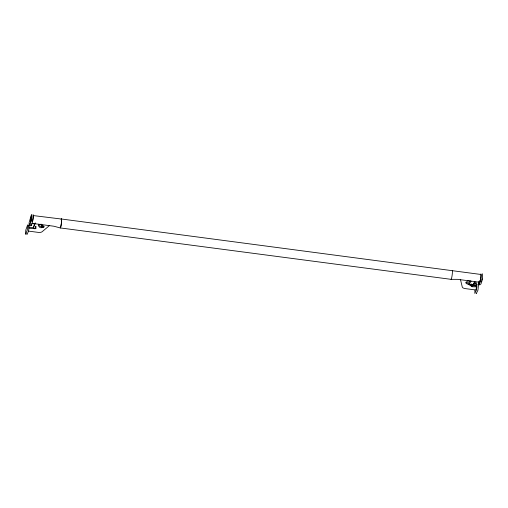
<?xml version="1.0" encoding="UTF-8"?>
<svg xmlns="http://www.w3.org/2000/svg" width="508" height="508" viewBox="0 0 508 508"><rect width="100%" height="100%" fill="white"/><g stroke="black" fill="none" stroke-linecap="round" stroke-linejoin="round"><path stroke-width="0.76" d="M480.568 284.62C481.895 282.238 483.114 277.07 482.321 273.761M474.955 290.17L474.796 293.395L476.485 289.998L476.968 284.016L476.167 285.966M31.344 224.187C30.309 230.632 34.69 215.081 32.995 214.605M35.579 227.26L35.16 226.797L36.303 226.949L35.579 227.26L35.662 226.231M478.492 281.578L478.326 284.836C480.701 278.771 477.431 290.176 480.454 280.861C480.651 280.054 482.016 271.062 480.333 274.822M460.515 279.692L462.299 287.09A3.74 1.486 4.6 0 0 465.417 288.62L475.679 289.966L476.841 287.153C476.472 286.302 469.716 287.49 471.214 285.801L473.056 285.985L474.91 281.483M28.575 226.358L29.108 225.063L28.632 231.038L26.937 234.436L26.873 234.042M34.963 223.209L33.376 227.063L33.839 227.355M35.414 222.949L33.293 228.092L35.084 228.384L35.141 228.778L28.981 228.194L29.064 227.171L33.636 227.774M42.488 225.387L41.802 226.644L39.865 226.346M473.666 283.674L474.459 281.743M475.71 284.537L475.444 284.969L469.17 283.966M49.46 225.577L42.075 231.769A3.74 1.486 4.6 0 1 38.081 232.366L28.556 231.108M470.833 281.026L468.573 282.315M38.983 224.225L38.754 224.352C37.776 225.914 39.98 228.365 41.72 227.673L42.412 226.308L41.097 224.536M468.49 283.337C469.094 283.153 472.059 281.775 470.618 280.981M43.377 226.644L43.745 226.479L43.396 226.631L43.688 226.924L40.608 224.815M473.754 283.991L475.799 283.172M467.874 282.689L466.274 282.689L465.836 282.232M467.792 283.712C464.039 284.715 466.871 279.997 469.329 280.81M41.732 227.667L43.688 227.355L44.24 226.651L40.945 224.104M31.864 223.329L53.95 226.238L60.185 227.921L451.002 279.33L457.645 279.343L479.723 282.251A3.962 0.464 -82.5 0 0 480.689 278.841A3.962 0.464 -82.5 0 0 480.854 274.46L61.474 219.005M61.468 219.043L32.995 215.538A3.962 0.464 -82.5 0 1 32.493 221.806M33.115 223.761L34.671 223.958M475.736 282.385L476.587 283.299M472.345 285.528L476.923 286.125M475.139 285.712L468.789 284.651M475.685 283.07L476.06 283.21M468.859 283.845L471.024 284.645M467.684 284.207L470.706 285.318M479.444 281.915L479.723 282.251M38.532 224.307L39.535 225.838M476.199 293.192L476.269 293.586L477.958 290.189L478.511 284.455M479.736 284.626L479.8 285.026M30.404 225.476L30.467 225.876M61.157 219.354A4.515 0.527 -82.5 0 1 61.43 222.879A4.515 0.527 -82.5 0 1 60.185 227.921A4.515 0.527 -82.5 0 0 61.436 222.841A4.515 0.527 -82.5 0 0 61.163 219.323M452.291 270.453A4.515 0.527 -82.5 0 1 452.101 275.457A4.515 0.527 -82.5 0 1 451.002 279.33M480.308 280.575A3.454 0.4 -82.5 0 1 479.8 281.756M480.739 277.273A2.8 0.324 -82.5 0 1 480.581 278.695M480.092 280.911A2.8 0.324 -82.5 0 1 479.812 280.562M482.048 278.892A2.8 0.324 -82.5 0 1 481.813 280.226M481.565 281.102A2.8 0.324 -82.5 0 1 481.368 281.299M26.054 233.248L27.318 230.048L27.642 224.866L25.806 230.035L25.463 234.239L26.054 233.248M29.769 225.273L31.394 220.205L31.801 216.23L31.521 214.414L29.166 222.428L29 225.685L29.858 223.768L29.769 225.273M472.681 285.674L472.224 286.163L471.983 285.75L472.681 285.674M471.246 284.201L471.653 284.664L472.389 284.353L471.246 284.201M35.941 228.587L35.185 228.46L35.941 228.587M31.013 220.878A2.8 0.324 -82.5 0 0 31.369 216.44A2.8 0.324 -82.5 0 0 30.524 220.269A2.8 0.324 -82.5 0 0 31.013 220.878"/></g></svg>
